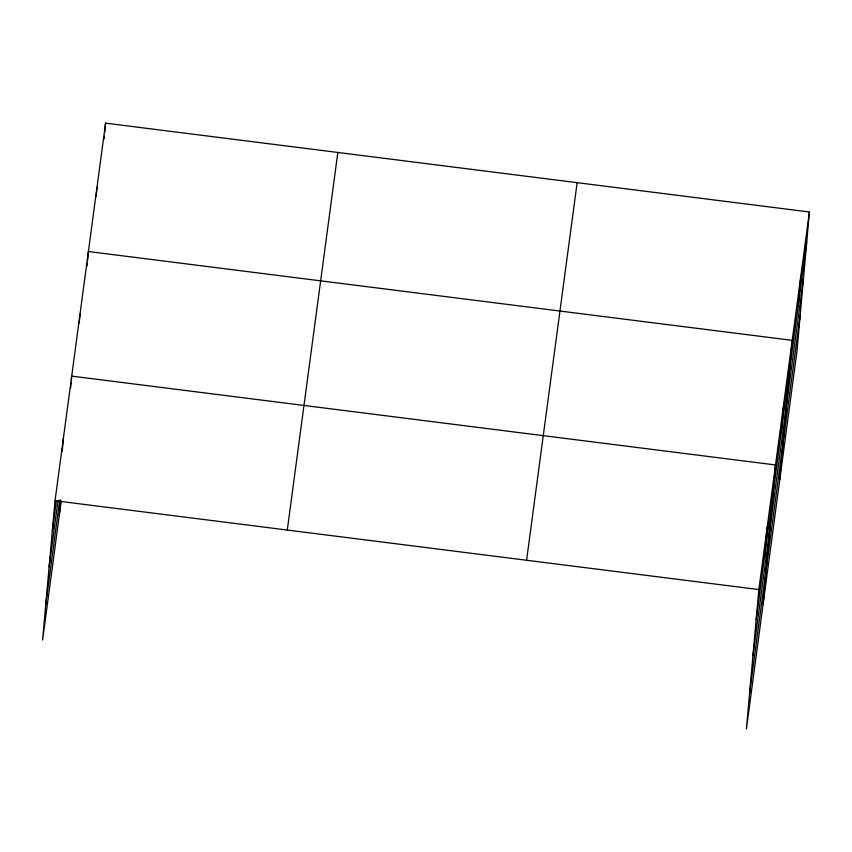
<?xml version="1.0" encoding="UTF-8"?>
<svg xmlns="http://www.w3.org/2000/svg" width="852" height="852" viewBox="0 0 852 852"><rect width="100%" height="100%" fill="white"/><g stroke="black" fill="none" stroke-linecap="round" stroke-linejoin="round"><path stroke-width="1.28" d="M809.4 211.988L758.844 589.573L746.416 728.854L796.971 351.269L809.4 211.988L105.584 123.146L55.029 500.731L42.6 640.012L61.195 501.125M62.207 451.485L63.367 438.429M59.278 515.407L60.662 499.954M70.663 387.884L71.131 382.654M71.366 380.045L71.717 376.126L775.533 464.968L763.104 604.26M79.236 322.972L80.056 313.824M87.106 265.888L87.341 263.279M87.575 260.669L88.395 251.521L792.211 340.363L779.782 479.655M96.169 196.471L96.99 187.333M104.178 138.823L104.413 136.203M104.764 132.284L105.584 123.146M764.51 557.314L767.194 527.271M781.188 432.72L783.872 402.666M798.122 306.23L800.805 276.176M52.345 530.775L56.349 500.923M49.128 566.825L57.989 500.625M45.816 603.962L59.715 500.124M287.294 530.05L337.839 152.465M526.589 560.254L577.145 182.669M756.171 619.617L806.716 242.032M752.955 655.667L803.5 278.082M749.632 692.814L800.188 315.229M55.029 500.731L758.844 589.573"/></g></svg>
